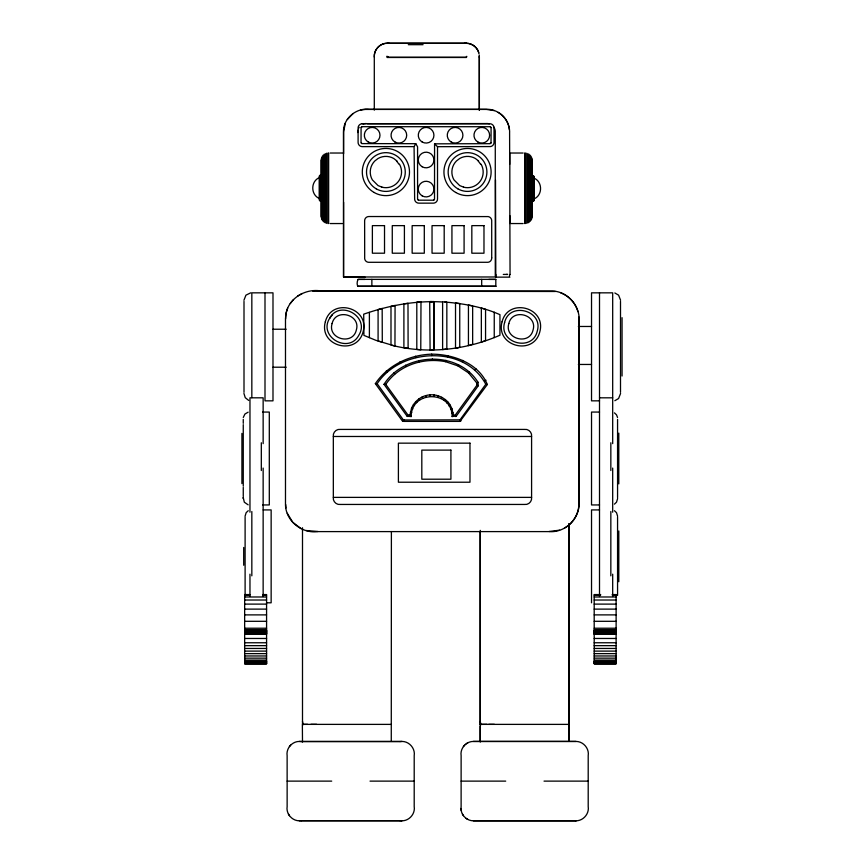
<?xml version="1.0" encoding="UTF-8"?>
<svg xmlns="http://www.w3.org/2000/svg" width="864" height="864" viewBox="0 0 864 864"><rect width="100%" height="100%" fill="white"/><g stroke="black" fill="none" stroke-linecap="round" stroke-linejoin="round"><path stroke-width="1.3" d="M509.922 277.139L495.806 277.139L495.504 179.993M494.24 337.608L494.251 312.152M374.296 57.046C373.82 49.896 379.944 42.995 387.245 43.33L466.301 43.33C471.949 43.124 477.176 47.207 478.71 52.585M404.039 421.384L404.082 419.98L460.015 419.85L485.784 384.253C464.908 344.844 400.626 347.792 377.158 383.702L375.343 383.627L402.613 421.286L404.039 421.394L460.026 421.394L487.339 384.512C478.678 363.258 453.265 354.186 431.654 354.154C409.601 354.866 387.871 365.083 375.354 383.627M333.331 497.383C332.64 501.336 336.442 505.138 340.394 504.446L524.524 504.446C528.466 505.138 532.267 501.336 531.587 497.383L531.587 436.482C532.267 432.529 528.466 428.728 524.524 429.419L340.394 429.419C336.442 428.728 332.64 432.529 333.331 436.482L333.331 497.383L531.587 497.383M473.321 820.8L576.007 820.8L473.321 820.8C466.042 820.886 459.929 813.726 461.117 806.555L461.128 755.687C459.907 748.516 466.052 741.355 473.332 741.442L576.007 741.442C583.265 741.366 589.421 748.505 588.2 755.687L588.2 806.555C589.41 813.758 583.232 820.94 575.921 820.8M248.141 504.835L244.318 502.2L243.259 497.61M243.929 300.262L245.938 295.153L250.754 292.82M245.041 516.305L246.164 512.665L248.238 510.71M620.59 393.422L618.581 398.531L614.833 400.712M617.63 498.56L616.507 502.2L614.434 504.155M285.617 318.892C285.098 300.445 304.02 287.777 321.311 291.017L550.627 291.017C567.162 290.358 580.975 306.191 579.02 322.434L579.02 502.124C580.219 518.378 565.304 532.991 549.094 531.598L317.92 531.598C301.417 533.93 284.861 520.268 285.487 503.323L285.487 318.892L286.038 313.351L287.626 308.178M433.912 396.328L434.063 394.924A21.87 21.87 0 0 0 429.862 394.859A21.643 21.643 0 0 0 418.694 399.082A21.816 21.816 0 0 0 411.502 408.348L409.946 415.152L411.178 416.556L407.16 416.297L384.005 384.318C404.093 352.728 457.423 349.672 477.997 382.212L478.278 385.754L456.397 415.984L452.142 416.556C452.174 390.085 411.156 390.074 411.178 416.556M407.873 416.556L408.121 415.152L409.946 415.152M447.487 356.94L447.768 355.558M491.022 142.819L491.087 127.883L490.061 126.716L362.372 126.684L361.087 127.656L361.033 142.268L361.93 143.608L415.8 143.683L417.571 146.794L417.582 199.044L418.651 200.189L433.231 200.21L434.516 199.249L434.57 143.834L489.521 143.683L491.022 142.819A1.242 1.242 0 0 1 490.039 143.651M449.086 406.026L450.284 405.302L452.034 408.888L453.384 415.152L455.22 415.152L476.842 385.344L476.626 382.763L468.558 372.924L457.952 365.893L445.63 361.703L445.921 360.32M243.27 417.485L244.912 414.05L248.141 412.171M241.92 433.415L241.92 483.602M622.058 376.024L622.058 317.66M509.393 276.232L509.922 274.45M345.308 123.282L343.613 131.846L343.613 153.727M437.648 397.094L438.07 395.755M618.797 483.883L618.797 433.123M618.797 581.742L618.797 530.982M329.594 318.373C318.049 336.733 348.689 354.434 358.819 335.254C370.364 316.894 339.725 299.192 329.594 318.373L332.273 314.885M462.229 361.681L462.823 360.396M457.963 365.893L458.579 364.619M441.115 398.52L441.763 397.278M402.613 421.286L403.369 419.926L377.158 383.702M414.212 146.405L415.8 143.683M401.933 820.8C409.234 820.94 415.422 813.758 414.202 806.555L414.202 755.687C415.422 748.505 409.266 741.366 402.008 741.442L299.322 741.442C292.043 741.366 285.941 748.516 287.129 755.687L287.14 806.555C285.919 813.726 292.064 820.886 299.333 820.8L402.008 820.8L400.01 820.67M407.16 416.297L408.035 415.13L385.798 384.394L384.005 384.318M444.215 400.529L445.057 399.46A21.654 21.654 0 0 0 434.063 394.924M347.296 119.534L353.138 113.497M290.228 303.566L293.533 299.484M474.962 369.706L475.88 368.626M289.408 746.561L290.66 745.103M463.406 746.561L464.659 745.103M385.798 384.394C398.66 365.213 423.468 357.253 445.63 361.703M452.142 416.556L453.395 415.141M468.558 372.924L469.508 371.876M446.893 403.056L447.952 402.127M318.406 178.06C310.889 182.099 310.889 194 318.406 198.04M396.954 160.963L393.714 158.479A15.649 15.649 0 0 0 378.065 158.479L374.825 160.963A15.649 15.649 0 0 0 372.341 179.863L378.065 185.587L381.974 187.153M534.913 198.515C542.43 194.476 542.43 182.574 534.913 178.535M564.473 528.077C573.707 523.001 579.409 512.611 578.902 502.124L578.837 317.023M466.128 743.839L467.77 742.835M297.551 296.093L302.152 293.501M484.747 380.916L486.011 380.214M476.636 382.763L477.997 382.212M450.706 409.385L452.023 408.888M559.58 530.172L549.083 531.479M451.71 413.068L453.092 412.798M457.952 347.825L459.745 347.047L459.745 304.56L459.616 303.512L455.522 302.962L455.522 348.095L457.445 347.911M360.904 110.009L365.288 109.436L486.454 109.426L494.262 110.614M419.364 302.098L420.995 301.99L420.768 349.866L416.804 349.434L416.804 302.303L418.856 302.13M416.804 302.303L420.995 301.99M400.01 741.571L402.008 741.442M576.007 741.442L473.321 741.442M299.322 820.8L301.255 820.67M434.57 143.834L437.519 146.686L490.525 146.567A4.19 4.19 0 0 0 494.024 142.841L494.024 127.526A4.19 4.19 0 0 0 490.525 123.8L367.362 123.736M486.972 724.334L480.125 724.378L569.171 724.388M495.817 279.407L488.83 279.407M431.762 301.59L429.71 301.612L430.099 350.168L433.922 349.628L433.922 302.713L433.285 301.579M433.804 301.59L429.71 301.612L433.804 301.612L433.804 349.888L429.71 349.888M503.291 274.428L507.654 274.417L506.401 274.417M389.178 43.33C381.51 42.163 374.069 48.632 374.296 56.408L374.296 110.117M357.739 286.243L495.817 286.243M307.573 724.345L302.346 724.378L391.392 724.388M387.245 43.2L466.312 43.2M408.294 44.68L423.079 44.68M362.156 123.736L486.086 123.552A8.456 8.456 0 0 1 489.37 123.898M330.188 153.025L342.511 153.025M510.797 153.025L523.13 153.025M478.591 160.963L475.351 158.479A15.649 15.649 0 0 0 459.702 158.479L456.462 160.963A15.649 15.649 0 0 0 453.967 179.863L459.702 185.587L463.612 187.153M330.188 223.549L342.511 223.549M510.797 223.549L523.13 223.549M364.997 277.15L343.613 276.977L343.613 202.273M364.921 279.407L357.739 279.407M312.736 291.146L555.466 291.481M578.34 326.473L591.527 326.473M272.992 329.227L286.178 329.227M578.34 364.457L591.527 364.457M272.992 367.211L286.178 367.211M599.508 397.818L612.684 397.818M599.508 400.842L591.527 400.842L591.527 292.842L612.684 292.842L612.684 443.642M262.645 412.063L269.298 412.063L269.298 504.943L262.645 504.943M599.508 412.063L591.527 412.063L591.527 504.943L599.508 504.943M333.331 436.482L531.587 436.482M263.164 509.922L271.145 509.922L271.145 602.802L267.16 602.802M599.508 509.922L591.527 509.922L591.527 602.802M249.815 594.572L244.652 594.572L244.652 663.779L266.576 663.779L266.576 594.572L262.71 594.572M600.642 594.572L594.194 594.572L594.194 663.779L616.118 663.779L616.118 594.572L612.252 594.572M244.652 595.112L249.815 595.112M262.71 595.112L266.576 595.112M594.194 595.112L600.642 595.112M612.252 595.112L616.118 595.112M244.652 596.981L266.576 596.981M594.194 596.981L616.118 596.981M244.652 600.026L266.576 600.026M594.194 600.026L616.118 600.026M244.652 604.109L266.576 604.109M594.194 604.109L616.118 604.109M244.652 609.12L266.576 609.12M594.194 609.12L616.118 609.12M244.652 614.887L266.576 614.887M594.194 614.887L616.118 614.887M244.652 621.302L266.576 621.302M594.194 621.302L616.118 621.302M244.652 628.225L266.576 628.225M594.194 628.225L616.118 628.225M244.652 630.029L266.576 630.029M594.194 630.029L616.118 630.029M244.652 630.299L266.576 630.299M594.194 630.299L616.118 630.299M244.652 630.569L266.576 630.569M594.194 630.569L616.118 630.569M244.652 630.839L266.576 630.839M594.194 630.839L616.118 630.839M244.652 631.109L266.576 631.109M594.194 631.109L616.118 631.109M244.652 631.39L266.576 631.39M594.194 631.39L616.118 631.39M244.652 631.66L266.576 631.66M594.194 631.66L616.118 631.66M244.652 631.94L266.576 631.94M594.194 631.94L616.118 631.94M244.652 632.081L266.576 632.081M594.194 632.081L616.118 632.081M244.652 632.264L266.576 632.264M594.194 632.264L616.118 632.264M244.652 632.556L266.576 632.556M594.194 632.556L616.118 632.556M244.652 632.912L266.576 632.912M594.194 632.912L616.118 632.912M244.652 633.29L266.576 633.29M594.194 633.29L616.118 633.29M244.652 633.636L266.576 633.636M594.194 633.636L616.118 633.636M244.652 633.798L266.576 633.798M594.194 633.798L616.118 633.798M244.652 633.917L266.576 633.917M594.194 633.917L616.118 633.917M244.652 634.068L266.576 634.068M594.194 634.068L616.118 634.068M244.652 638.474L266.576 638.474M594.194 638.474L616.118 638.474M244.652 642.762L266.576 642.762M594.194 642.762L616.118 642.762M244.652 645.656L266.576 645.656M594.194 645.656L616.118 645.656M244.652 648.454L266.576 648.454M594.194 648.454L616.118 648.454M244.652 651.11L266.576 651.11M594.194 651.11L616.118 651.11M244.652 653.627L266.576 653.627M594.194 653.627L616.118 653.627M244.652 655.97L266.576 655.97M594.194 655.97L616.118 655.97M244.652 658.141L266.576 658.141M594.194 658.141L616.118 658.141M244.652 660.096L266.576 660.096M594.194 660.096L616.118 660.096M244.652 661.468L266.576 661.468M594.194 661.468L616.118 661.468M244.652 661.608L266.576 661.608M594.194 661.608L616.118 661.608M244.652 661.9L266.576 661.9M594.194 661.9L616.118 661.9M244.652 662.299L266.576 662.299M594.194 662.299L616.118 662.299M244.652 662.731L266.576 662.731M594.194 662.731L616.118 662.731M244.652 663.163L266.576 663.163M594.194 663.163L616.118 663.163M244.652 663.53L266.576 663.53M594.194 663.53L616.118 663.53M244.652 663.692L266.576 663.692M594.194 663.692L616.118 663.692M301.244 741.571L400.086 741.571M287.129 781.121L331.711 781.121M370.03 781.121L414.202 781.121M461.117 781.121L505.71 781.121M544.028 781.121L588.2 781.121M301.244 820.67L400.086 820.67M488.722 724.334L494.392 724.345M310.954 724.334L316.613 724.345M464.368 43.33C471.074 42.401 477.857 47.088 479.002 53.816M317.92 531.479L306.083 530.507M442.454 301.979C415.703 300.359 388.919 305.413 363.701 314.172L363.928 335.383L375.851 340.319L394.956 346.043L395.075 305.424L390.992 306.288L390.992 344.963L391.878 345.287C427.723 354.424 466.225 349.952 499.943 335.221L499.943 314.658C482.706 307.001 463.72 303.534 444.992 302.065M299.322 741.442L301.255 741.571M403.369 419.926L404.082 419.98M485.784 384.253L487.328 384.512M410.346 412.225L411.718 412.517M476.896 385.366L478.278 385.754M614.833 292.972L618.581 295.153L620.59 300.262M411.512 408.348L412.819 408.877M560.704 292.831C569.009 295.963 575.543 303.07 577.93 311.612M248.648 400.399L245.246 397.656L243.929 393.422M466.128 818.402L467.77 819.407M301.082 528.617L292.734 522.288L287.302 513.281M480.881 724.766L480.276 724.378L480.276 530.366M303.113 724.766L302.497 724.378L302.497 527.774M413.338 404.827L414.526 405.583M614.434 412.862L616.507 414.806L617.555 417.485M614.434 510.71L616.507 512.665L617.63 516.305M498.161 112.363C505.613 116.51 510.084 124.924 509.598 133.412L509.695 164.365M478.062 160.844L480.622 164.203M396.436 160.844L398.984 164.203M455.35 415.044L456.397 415.984M415.789 401.738L416.783 402.667M386.327 370.926L387.266 371.995M393.941 372.87L394.837 373.896M460.015 419.85L460.922 420.984M418.694 399.082L419.537 400.216M462.391 814.039L463.406 815.681M288.403 814.039L289.408 815.681M400 361.811L400.637 363.074M405.551 365.191L406.177 366.455M422.075 397.019L422.69 398.282M455.231 415.152L455.771 416.556M425.833 395.636L426.19 396.943M415.422 356.227L415.746 357.599M418.619 360.58L418.943 361.951M459.734 419.98L460.026 421.384M509.36 129.6C508.313 118.292 497.88 108.821 486.454 109.296L369.565 109.296C356.389 107.525 343.192 118.314 343.483 131.846L343.483 276.977L495.277 276.977L495.277 131.209A8.456 8.456 0 0 0 493.765 127.094M480.276 721.386L480.816 724.388M302.497 721.386L302.864 723.384M461.009 808.477L461.182 810.4M429.862 394.913L429.97 396.274M285.703 504.5L285.952 508.043M479.185 55.091L479.25 57.046M431.654 354.154L431.687 355.568M432.346 358.96L432.356 360.32M509.868 215.579L510.052 274.406M495.806 274.406L495.806 277.139M620.503 301.374L620.503 392.31M617.566 419.407L617.566 497.61M617.566 517.266L617.566 595.458M612.684 468.072L612.684 512.222M612.684 574.171L612.684 596.516M610.837 442.757L610.837 470.524M610.837 511.51L610.837 575.845M599.508 292.842L599.508 596.516M569.171 523.606L569.171 740.545M569.041 523.606L569.041 740.545M534.006 176.742L534.006 200.297M533.833 176.278L533.833 200.761M533.682 176.083L533.682 200.956M533.509 175.921L533.509 201.118M533.293 175.792L533.293 201.247M533.066 175.705L533.066 201.334M532.818 175.673L532.818 201.377M532.721 175.662L532.721 201.377M532.127 160.045L532.127 216.529M531.997 158.663L531.997 217.912M531.598 157.367L531.598 219.208M530.982 156.19L530.982 220.385M530.15 155.164L530.15 221.411M529.146 154.3L529.146 222.264M528.001 153.641L528.001 222.923M526.716 153.209L526.716 223.366M525.344 153.025L525.344 223.538M524.664 153.025L524.664 223.549M509.825 153.025L509.825 223.549M481.691 279.364L481.691 286.232M480.276 726.16L480.276 742.057M480.146 531.544L480.146 724.388M480.146 725.188L480.146 740.545M479.369 57.046L479.369 110.117M479.25 56.408L479.25 110.117M437.519 146.686L437.519 198.958A4.18 4.18 0 0 1 433.469 203.148L418.9 203.159A4.201 4.201 0 0 1 414.644 199.368L414.083 146.621L362.016 146.621A4.201 4.201 0 0 1 358.096 142.409L358.096 127.937A4.18 4.18 0 0 1 362.135 123.746M391.392 531.544L391.273 740.545M371.866 279.364L371.866 286.232M369.392 312.379L369.392 337.651M357.739 132.548L357.869 131.209A8.305 8.305 0 0 1 358.009 130.183M328.655 153.025L328.655 223.549M327.964 153.025L327.964 223.538M326.592 153.209L326.592 223.366M325.318 153.641L325.318 222.923M324.162 154.3L324.162 222.264M323.158 155.164L323.158 221.411M322.337 156.19L322.337 220.385M321.71 157.367L321.71 219.208M321.322 158.663L321.322 217.912M321.181 160.045L321.181 216.529M320.598 175.198L320.598 200.902M320.501 175.198L320.501 200.902M320.252 175.241L320.252 200.858M320.015 175.327L320.015 200.772M319.81 175.457L319.81 200.642M319.626 175.619L319.626 200.48M319.486 175.813L319.486 200.286M319.378 176.029L319.378 200.07M302.368 725.188L302.497 742.057M265 292.842L265 400.842L272.992 400.842L272.992 292.842L251.834 292.842L251.834 397.645M263.142 443.642L263.142 397.818L249.966 397.818L249.966 512.222M263.142 468.072L263.142 596.516M261.317 442.757L261.317 470.524M251.834 511.51L251.834 575.845M249.966 574.171L249.966 596.516M245.106 517.266L245.106 595.458M244.004 301.374L244.004 392.31M243.702 547.474L243.702 565.25M243.259 419.407L243.259 423.338M243.259 424.645L243.259 486.151M243.259 487.393L243.259 496.271M243.194 497.2L243.194 498.56M445.165 399.46A21.87 21.87 0 0 1 450.382 405.335M399.449 164.203A15.649 15.649 0 0 1 381.845 187.153M481.075 164.203A15.649 15.649 0 0 1 463.471 187.153M358.679 128.218A8.305 8.305 0 0 1 359.197 127.31M363.182 124.103A8.305 8.305 0 0 1 366.239 123.552M361.174 127.408A1.242 1.242 0 0 1 361.724 126.835M490.32 126.792A1.231 1.231 0 0 1 491.022 127.548M361.692 143.51A1.242 1.242 0 0 1 361.163 142.927M418.36 200.102A1.242 1.242 0 0 1 417.766 199.595M434.43 199.498A1.242 1.242 0 0 1 433.879 200.059M491.713 257.785L491.692 258.584A4.19 4.19 0 0 1 487.987 262.289L368.55 262.3A4.19 4.19 0 0 1 364.684 258.768L364.63 220.73A4.19 4.19 0 0 1 368.734 216.529L488.171 216.583A4.19 4.19 0 0 1 491.702 220.45L491.713 257.785M387.904 56.592L387.85 57.283L465.696 57.283L466.776 56.354L466.441 57.478L387.072 57.488L386.813 56.311L387.904 56.592M325.339 321.754C318.524 346.183 356.756 356.432 363.074 331.873C369.889 307.444 331.657 297.194 325.339 321.754M332.089 323.568C327.326 338.969 352.739 345.784 356.324 330.059C361.087 314.658 335.675 307.843 332.089 323.568M502.07 321.754C495.256 346.183 533.488 356.432 539.795 331.873C546.61 307.444 508.378 297.194 502.07 321.754M504.63 322.445C498.226 343.17 532.418 352.328 537.235 331.182C543.629 310.457 509.447 301.298 504.63 322.445M508.82 323.568C504.058 338.969 529.47 345.784 533.045 330.059C537.808 314.658 512.395 307.843 508.82 323.568M446.839 348.84L442.616 349.585L442.616 301.828L446.71 302.087L446.839 303.199L446.839 348.84M472.651 344.261L468.439 345.6L468.439 305.035L472.522 305.888L472.651 306.817L472.651 344.261M408.11 348.062L403.898 347.749L403.898 303.858L407.992 303.275L408.11 348.062M485.557 340.513L481.345 342.112L481.345 308.059L485.428 309.226L485.557 310.003L485.557 340.513M382.298 342.166L378.086 341.032L378.086 309.55L382.169 308.426L382.298 342.166M495.817 286.276L359.802 286.276C355.838 288.133 357.07 279.277 358.517 279.374L495.817 279.374L495.817 286.276M384.523 225.634L372.373 225.634L372.373 253.206L384.523 253.206L384.523 225.634M404.406 225.634L392.267 225.634L392.267 253.206L404.406 253.206L404.406 225.634M424.3 225.634L412.15 225.634L412.15 253.206L424.3 253.206L424.3 225.634M444.193 225.634L432.043 225.634L432.043 253.206L444.193 253.206L444.193 225.634M464.087 225.634L451.937 225.634L451.937 253.206L464.087 253.206L464.087 225.634M483.98 225.634L471.83 225.634L471.83 253.206L483.98 253.206L483.98 225.634M469.973 443.156L398.401 443.156L398.401 482.22L469.973 482.22L469.973 443.156M450.911 450.112L421.816 450.112L421.816 479.207L450.911 479.207L450.911 450.112M374.09 192.467A23.598 23.598 0 0 0 409.493 172.033A23.598 23.598 0 0 0 374.09 151.6A23.598 23.598 0 0 0 374.09 192.467M376.196 188.816A19.386 19.386 0 0 0 405.27 172.033A19.386 19.386 0 0 0 376.196 155.25A19.386 19.386 0 0 0 376.196 188.816M455.728 192.467A23.598 23.598 0 0 0 491.119 172.033A23.598 23.598 0 0 0 455.728 151.6A23.598 23.598 0 0 0 455.728 192.467M457.834 188.816A19.386 19.386 0 0 0 486.907 172.033A19.386 19.386 0 0 0 457.834 155.25A19.386 19.386 0 0 0 457.834 188.816M451.17 142.02A7.83 7.83 0 0 0 462.91 135.238A7.83 7.83 0 0 0 451.17 128.466A7.83 7.83 0 0 0 451.17 142.02M477.878 142.02A7.83 7.83 0 0 0 489.618 135.238A7.83 7.83 0 0 0 477.878 128.466A7.83 7.83 0 0 0 477.878 142.02M394.956 142.02A7.83 7.83 0 0 0 406.696 135.238A7.83 7.83 0 0 0 394.956 128.466A7.83 7.83 0 0 0 394.956 142.02M422.194 195.869A7.83 7.83 0 0 0 433.933 189.086A7.83 7.83 0 0 0 422.194 182.304A7.83 7.83 0 0 0 422.194 195.869M422.194 142.02A7.83 7.83 0 0 0 433.933 135.238A7.83 7.83 0 0 0 422.194 128.466A7.83 7.83 0 0 0 422.194 142.02M422.194 166.774A7.83 7.83 0 0 0 433.933 159.991A7.83 7.83 0 0 0 422.194 153.22A7.83 7.83 0 0 0 422.194 166.774M368.248 142.02A7.83 7.83 0 0 0 379.987 135.238A7.83 7.83 0 0 0 368.248 128.466A7.83 7.83 0 0 0 368.248 142.02"/></g></svg>
